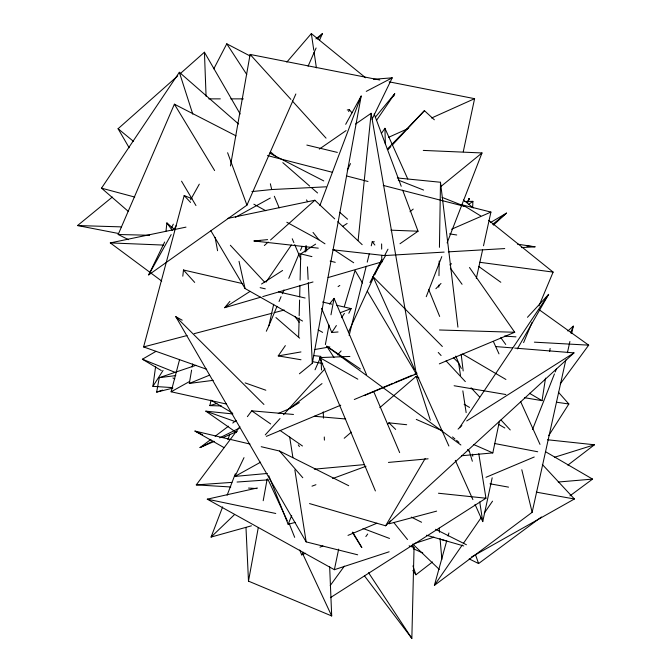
<?xml version="1.0" encoding="UTF-8"?>
<svg xmlns="http://www.w3.org/2000/svg" width="672" height="672" viewBox="0 0 672 672"><rect width="100%" height="100%" fill="white"/><g stroke="black" fill="none" stroke-linecap="round" stroke-linejoin="round"><path stroke-width="1.01" d="M438.791 287.213L438.824 285.113M438.976 275.671L439.219 260.98M439.438 247.33L440.496 182.255L397.286 177.962M364.526 575.946L411.844 638.4L414.053 547.663L412.087 545.227M298.654 336.731L299.132 317.856M299.183 315.756L299.586 300.031M299.67 296.881L299.964 285.348M300.098 280.098L300.762 253.882L315.63 244.129M472.651 207.631L472.895 201.356L464.528 201.508M358.151 240.274L371.137 113.299L355.589 124.034M166.009 231.042L166.891 222.919L174.796 229.774M182.801 276.192L183.481 269.993L242.777 283.651M305.063 252.118L305.768 245.876M172.67 387.626L152.914 386.341L155.618 366.584M524.454 397.681L542.044 400.663L545.53 378.126M549.646 351.49L550.116 348.415M213.234 380.335L189.302 383.435L191.604 370.121M192.133 367.055L192.662 363.98M230.437 165.992L250.11 54.44L379.856 80.01M172.847 388.122L156.652 392.104L159.264 377.672L195.947 365.308M329.658 566.765L331.699 615.955L248.489 581.137L258.292 527.52M263.197 500.716L267.154 479.069M299.418 373.792L312.32 363.275L361.183 96.046L345.694 124.312M325.366 344.602L329.036 325.08M330.977 314.798L334.068 298.36L366.45 374.506M257.334 487.973L207.278 499.178L334.37 569.696L338.671 549.142M461.504 455.759L492.82 452.903L499.456 421.109M463.252 151.796L474.592 98.675L389.122 81.833M475.028 504.386L482.74 521.615L492.181 477.784M221.399 405.938L209.866 405.611L210.974 400.512M476.305 278.485L482.605 249.875M483.504 245.784L490.921 212.075L461.42 204.666M446.662 541.052L434.398 585.371L532.14 512.308L565.832 359.898M567.42 352.733L569.906 341.485M571.712 333.304L573.3 326.138L567.832 330.985M266.314 331.246L268.926 325.626L273.689 304.273M349.146 335.521L366.223 266.213M367.231 262.139L369.239 253.982M371.246 245.826L372.254 241.752L374.354 241.786M226.372 404.032L171.116 391.776L179.626 359.419M206.69 369.281L143.598 346.928L184.187 195.552L191.94 198.694M448.056 536.021L448.888 532.997M468.325 201.482L469.174 198.475L467.242 202.196M348.701 111.619L349.28 109.637L347.231 109.998M344.35 306.491L355.06 270.455L362.51 283.055M467.804 202.406L469.174 198.475M227.858 439.555L229.69 434.675M319.88 205.548L361.183 96.046M251.446 525.815L211.075 537.071L222.65 506.881M227.128 495.197L235.334 473.768M426.25 296.696L441.798 256.603M447.107 242.911L482 152.956L423.276 150.41M532.526 429.467L554.45 373.901M555.223 371.952L556.374 369.029M570.604 332.959L573.3 326.138M295.21 522.404L288.137 524.294L291.698 515.55M523.614 342.611L532.098 322.325M538.969 305.903L553.115 272.101L488.704 220.34M268.926 325.626L277.024 306.323M279.048 301.501L281.072 296.671M282.29 293.782L283.912 289.918M288.767 278.342L299.3 253.252M300.51 250.354L302.131 246.498M393.481 96.625L394.708 93.744L375.362 117.155M128.503 239.66L118.18 234.503L174.392 104.194L236.006 135.845M164.657 242.012L148.714 274.898L246.935 205.153L295.856 93.988M308.087 66.192L316.1 47.981M319.477 40.312L322.426 33.608L315.924 38.892M315.034 369.802L320.947 356.395L313.648 355.597M390.382 520.926L389.113 523.79L436.632 511.123M348.583 331.85L373.489 277.595M374.8 274.739L381.797 259.501L381.746 255.352M267.355 473.458L234.998 476.406L244.012 457.64M171.494 227.917L173.317 224.154M347.298 170.201L350.507 163.598M372.053 119.297L392.23 77.826L373.498 79.279M348.818 313.253L351.145 308.616L336.832 305.315M369.953 282.584L372.8 277.049M373.741 275.201L381.797 259.501M213.797 68.83L226.775 43.823L250.043 55.961M332.791 249.782L384.602 255.57L387.979 249.194M148.714 274.898L171.192 234.57M174.258 229.068L176.308 225.406M190.613 199.744L199.298 184.162M517.364 348.886L548.629 294.37L527.47 317.302M309.54 503.58L385.619 525.79L425.149 458.548M414.582 369.44L373.002 276.604L385.862 255.15M152.914 386.341L163.044 370.448M548.663 435.691L568.84 403.998L558.415 392.213M321.602 308.322L331.8 332.472L336.386 325.534M341.544 317.722L344.408 313.379M299.729 550.007L301.669 554.879L303.408 552.266M458.077 429.106L459.572 427.652L548.629 294.37M128.436 211.504L101.514 188.16L179.34 72.282L238.585 124.009M266.003 282.181L291.388 245.011M376.404 120.54L394.708 93.744M381.368 133.468L384.93 128.302L407.795 179.021M434.398 585.371L462.286 544.984M463.47 543.27L481.27 517.49M484.235 513.19L492.542 501.161M300.997 359.755L278.233 355.9L285.356 345.626M330.204 585.581L344.341 566.143M365.854 536.558L367.693 534.022M560.246 383.914L588.68 345.156L539.204 309.75M230.765 486.982L196.274 484.882L239.896 426.636M247.38 416.657L251.74 410.836L293.479 414.456M329.482 304.013L334.068 298.36M260.786 297.175L224.641 307.709L229.916 301.358M286.81 62.126L311.338 33.6L365.593 77.767M265.272 434.876L280.022 418.564M283.534 414.674L324.962 368.827M337.604 354.841L341.116 350.952M317.47 38.984L322.426 33.608M388.038 149.646L390.886 146.588M392.314 145.06L424.427 110.662L434.356 119.792M387.257 149.176L424.427 110.662M435.884 288.708L441 283.475M211.075 537.071L234.536 514.576M387.442 424.276L388.945 422.831L406.678 424.721M493.408 225.128L506.495 213.091L490.333 222.634M385.619 525.79L573.997 352.884L514.71 348.096M459.572 427.652L461.866 425.594M264.331 245.54L268.212 242.054M270.547 239.963L314.857 200.248L334.698 218.87M129.15 147.748L118.087 128.73L177.744 75.877M180.096 73.786L204.431 52.231L240.164 114.005M344.207 438.262L351.33 432.138M379.798 407.652L416.178 376.354L418.891 377.941M118.616 233.512L77.549 225.548L112.325 197.056M409.996 211.722L413.23 209.076M440.74 186.631L482 152.956M492.685 224.33L506.495 213.091M278.242 413.549L289.691 408.568L322.006 383.603M412.852 570.52L415.934 574.77L432.499 561.96M567.865 465.142L594.451 444.78L547.512 439.765M214.334 441.353L200.029 447.577L210.932 439.396M215.124 436.254L228.539 426.182M232.73 423.041L236.09 420.521M469.182 558.911L478.59 563.564L541.439 516.986M569.932 495.869L592.561 479.102L545.521 451.702M449.837 264.961L451.542 263.743M468.636 204.364L472.895 201.356M319.318 149.092L346.088 130.595M338.092 286.625L339.814 285.432M399.991 243.734L418.043 231.218L402.688 190.184M342.737 226.338L347.113 223.465M224.641 307.709L250.11 291.354M261.526 284.021L282.61 270.488M330.406 597.668L485.965 498.229L478.775 453.676M466.721 420.932L573.997 352.884M289.691 408.568L299.376 402.578M161.288 370.516L142.397 359.218L155.996 351.347M471.332 557.096L574.4 498.994L542.321 464.461M171.116 391.776L189.403 381.578M234.998 476.406L260.627 462.168M235.452 217.291L270.287 198.047M366.257 91.384L392.23 77.826M200.029 447.577L213.125 441.101M219.668 437.867L239.308 428.148M388.559 137.332L408.635 128.31M431.575 118.003L474.592 98.675M451.601 229.219L490.921 212.075M222.919 437.615L237.233 431.39M301.669 554.879L305.525 553.258M320.006 547.168L322.896 545.95M347.987 535.391L376.942 523.202M485.982 477.313L534.232 457.002M266.33 436.372L340.754 405.174M354.287 399.504L392.944 383.3M394.876 382.494L412.272 375.203M414.204 374.388L417.102 373.178M439.337 363.863L514.718 332.262L469.493 267.523M364.283 395.59L416.287 373.968L371.137 113.299M189.302 383.435L209.647 375.127M340.36 312.682L351.145 308.616M312.001 486.158L315.924 484.714M332.615 478.565L365.996 466.276M156.652 392.104L162.599 390.088M334.37 569.696L389.138 551.788M414.036 543.656L433.944 537.146M554.501 457.279L594.451 444.78M209.866 405.611L216.88 403.502M262.794 296.587L313.009 281.963M328.07 277.57L382.292 261.769M143.598 346.928L187.102 335.521M194.183 333.665L272.084 313.228M274.109 312.698L284.231 310.044M161.725 281.081L110.292 242.911L185.984 227.128M227.917 218.375L314.857 200.248M278.233 355.9L300.955 351.935M314.387 349.6L329.876 346.903M159.264 377.672L175.804 375.581M251.899 191.579L271.732 189.546L326.054 186.816M318.276 248.153L254.033 240.971L267.59 239.618M314.328 469.174L364.426 464.604M388.441 462.42L428.106 458.808M558.23 482.026L592.561 479.102M331.8 332.472L338.033 331.976M196.274 484.882L231.832 482.395M237.065 482.034L267.389 479.909M384.602 255.57L444.142 252.101M448.325 251.857L504.731 248.573M521.447 247.598L535.03 246.809L517.516 244.163M254.033 240.971L260.299 240.727M375.396 490.938L319.712 357.58L349.902 356.454M208.782 98.868L220.307 98.868M230.79 98.868L243.356 98.868M118.18 234.503L149.596 235.259M77.549 225.548L121.489 226.884M439.496 329.986L514.718 332.262M390.902 230.168L418.043 231.218M110.292 242.911L163.472 245.078M534.391 342.166L588.68 345.156M248.531 488.065L256.889 488.578M504.454 336.092L515.962 336.857M495.995 346.592L512.635 347.928M314.353 416.27L345.66 418.984M526.672 245.994L535.03 246.809M236.519 432.608L205.825 411.155L232.898 413.952M438.472 493.24L485.965 498.229M479.581 262.265L553.115 272.101M556.45 402.209L568.84 403.998M449.509 233.881L456.725 234.973M312.379 361.687L322.72 363.443M454.112 385.745L505.84 394.523M490.006 483.798L508.528 487.133M536.315 492.139L574.4 498.994M494.407 443.478L537.701 451.76M207.278 499.178L275.738 513.475M260.156 287.658L265.272 288.834M278.561 291.892L305.138 298.015M322.518 302.022L331.724 304.139M224.129 447.661L194.956 431.063L250.001 444.058M261.215 446.704L279.569 451.038L348.701 485.713M306.844 145.068L337.344 152.41M300.762 253.882L311.917 256.612M330.154 261.089L335.227 262.324M182.204 320.191L175.795 316.68L306.172 541.892L357.672 554.803M267.456 155.568L332.464 172.318M346.676 175.988L368.004 181.482M383.242 185.413L465.503 206.615L480.715 215.922M101.514 188.16L134.744 197.064M440.782 539.322L446.779 541.052M426.535 535.223L463.705 545.95M245.137 382.897L265.843 390.222M205.825 411.155L235.351 421.655M363.006 528.452L389.508 538.432M409.147 545.815L414.053 547.663M398.227 180.054L423.578 190.058M442.109 197.375L465.503 206.615M142.397 359.218L175.409 372.481M416.296 419.404L442.117 430.71M473.684 444.528L492.82 452.903M172.914 377.966L174.812 378.823M413.255 548.68L422.78 552.997M194.956 431.063L202.465 434.742M411.298 517.104L421.579 522.253M435.59 529.284L466.418 544.748M269.623 153.107L323.77 180.919M253.856 204.204L265.759 210.722M286.826 222.256L318.889 239.803L324.979 243.818M210.899 230.798L245.053 288.523L302.551 321.04M318.066 329.809L322.627 332.388M319.712 357.58L357.823 379.184M464.117 404.284L469.543 407.442M498.49 424.301L504.823 427.988M462.571 354.035L505.915 379.47M529.402 393.246L542.044 400.663M210.781 400.092L232.378 413.003M333.682 249.564L353.699 262.76M333.984 357.512L326.735 346.181L360.335 368.945M251.74 410.836L270.656 423.94M280.115 430.492L302.467 445.981M478.632 266.406L500.816 282.274M326.735 346.181L460.883 444.99M467.636 449.963L469.316 451.206L472.349 461.244M463.436 200.029L473.214 207.892M118.087 128.73L133.426 141.322M452.558 436.951L454.952 438.984M456.548 440.345L458.942 442.378M467.72 449.845L469.316 451.206M275.94 317.554L299.645 338.134M270.967 152.284L275.705 156.425M282.82 162.632L309.674 186.077M311.254 187.454L317.57 192.973M339.688 212.285L347.584 219.181M337.756 221.743L362.174 244.667M412.751 544.06L439.27 569.411M388.945 422.831L395.682 429.442M175.795 316.68L263.936 404.46M373.002 276.604L442.352 346.483M453.415 357.63L458.581 362.838L461.303 368.458M438.245 352.447L441.092 355.522M446.082 360.889L465.326 381.604M471.03 387.744L479.59 396.95M500.976 419.966L510.241 429.937M184.187 195.552L190.571 202.432M230.345 245.255L264.432 281.954M250.11 54.44L290.892 99.389M292.295 100.943L326.046 138.146M183.481 269.993L194.687 282.408M279.569 451.038L302.795 477.742M349.28 109.637L352.002 112.812M393.733 522.446L407.501 539.532M372.254 241.752L374.867 245.036M313.034 232.42L318.889 239.803M294.823 316.327L299.132 322.249M450.383 268.17L462.067 284.281M500.808 337.68L505.73 344.459M166.891 222.919L172.385 230.538M368.542 572.695L411.844 638.4M226.775 43.823L246.758 74.5M298.309 444.864L299.41 446.653M352.33 532.342L361.704 547.52M306.516 199.928L307.6 201.709M174.392 104.194L214.612 170.554M352.699 532.14L361.847 547.445M367.307 291.152L416.287 373.968M181.541 181.188L195.955 205.54M267.792 478.985L287.314 520.834M302.854 554.123L331.699 615.955M493.374 341.485L498.994 353.875M520.573 401.503L540.002 444.368M415.439 371.356L448.879 446.006M455.305 460.362L472.886 499.598M373.834 391.852L399.655 452.584M274.319 196.258L279.208 207.85M292.253 238.77L293.882 242.634M294.697 244.566L300.812 259.056M428.627 289.372L439.664 316.436M455.818 356.068L458.581 362.838L460.471 375.287M289.246 523.706L294.68 537.348M268.8 475.734L288.137 524.294M374.178 113.98L401.226 186.278M227.615 152.737L246.935 205.153M475.499 554.736L478.59 563.564M412.936 565.874L415.934 574.77M416.178 376.354L430.332 420.21M179.34 72.282L192.797 114.173M521.8 469.745L532.14 512.308M270.346 183.784L271.732 189.546M239.022 261.307L245.053 288.523M215.099 237.367L217.577 250.715M289.674 437.027L292.908 457.582M294.848 469.921L306.172 541.892M462.84 390.852L466.158 412.65M472.475 454.163L472.794 456.238M479.741 501.9L482.74 521.615M311.338 33.6L313.79 50.207M314.093 52.282L316.394 67.847M440.496 182.255L457.918 327.146M461.177 354.253L463.176 370.927M439.152 528.116L439.513 532.291M440.059 538.558L441.874 559.448M306.44 245.91L306.709 251.152M307.49 266.868L308.12 279.443M308.28 282.584L312.32 363.275M245.986 527.646L248.489 581.137M321.073 359.537L321.51 370.003M323.24 411.869L323.501 418.144M324.282 436.985L324.416 440.126M204.431 52.231L206.077 96.272M384.93 128.302L385.35 143.926M381.62 243.928L381.679 249.119"/></g></svg>
